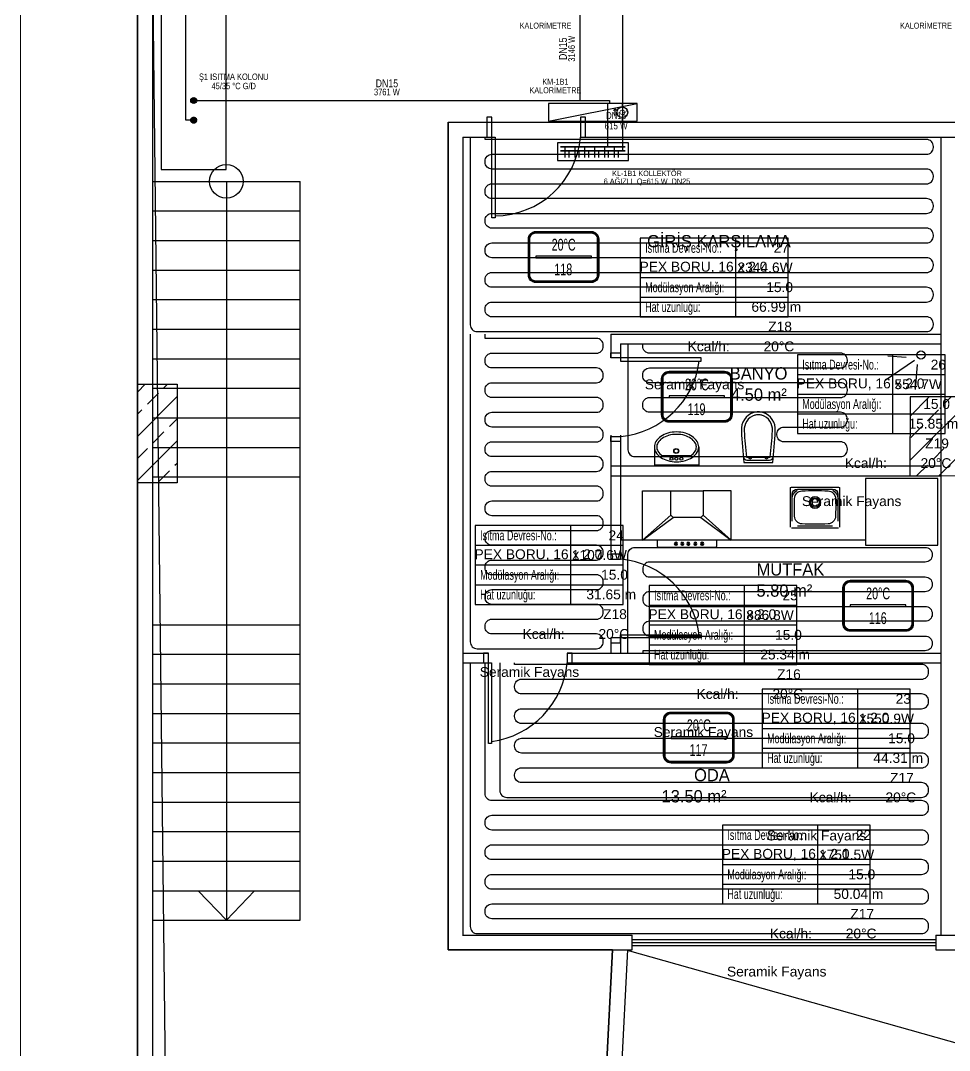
# Model space of a CAD drawing. Header units: centimetres. Extents: x 247996 to 315152, y -468471 to -440326.
# Drawn here: x 284877 to 285820, y -442834 to -441789 of the extents above; entities that cross this region are included whole.
import ezdxf
from ezdxf.enums import TextEntityAlignment as Align

# ---------------------------------------------------------------- set-up
doc = ezdxf.new("R2010")
doc.units = ezdxf.units.CM
doc.linetypes.add('ISITMA DONUS HATTI', pattern=[1.66, 1.57, -0.02, -0.07])
for name, color, linetype, lineweight in [('SCOTT-ANTED', 144, 'CONTINUOUS', 0), ('SCOTT-MTY-ISITMA-CAP', 41, 'CONTINUOUS', 30), ('SCOTT-MTY-ISITMA-DONUS-BORU', 30, 'ISITMA DONUS HATTI', 30), ('SCOTT-MTY-ISITMA-GIDIS-BORU', 10, 'CONTINUOUS', 30)]:
    doc.layers.add(name, color=color, linetype=linetype, lineweight=lineweight)
for name, color, linetype in [('SCOTT-MKDU0', 50, 'CONTINUOUS'), ('SCOTT-MTY-ISIKAYBIMAHAL', 2, 'CONTINUOUS'), ('SCOTT-MTY-KALORIMETRE', 6, 'Continuous'), ('SCOTT-MTY-KOLLETÖR', 7, 'CONTINUOUS'), ('SCOTT-MTY-PEX-BORU', 1, 'CONTINUOUS'), ('SCOTT-MTY-RADYATÖR', 2, 'CONTINUOUS'), ('SCOTT-MTY-SAYAC', 3, 'Continuous'), ('SCOTT-MTY-TES-SAFT', 8, 'Continuous'), ('SCOTT-MTY-VANA', 1, 'Continuous')]:
    doc.layers.add(name, color=color, linetype=linetype)
doc.styles.add('MtXpl_Comic_Sans_MS', font='comic.ttf')
doc.styles.add('MTYCAPLT', font='arial.ttf')
doc.styles.add('ROTAS', font='arial.ttf')

# ---------------------------------------------------------------- blocks, each defined once
blk = doc.blocks.new('T-KOLON-T')
blk.add_hatch(color=7).paths.add_polyline_path([(3, 0), (2.8, 1.1), (2.1, 2.1), (1.1, 2.8), (0, 3), (-1.1, 2.8), (-2.1, 2.1), (-2.8, 1.1), (-3, 0), (-2.8, -1.1), (-2.1, -2.1), (-1.1, -2.8), (0, -3), (1.1, -2.8), (2.1, -2.1), (2.8, -1.1)])
blk.add_circle((0, 0), 3)
blk = doc.blocks.new('T-DOLAP')
blk.add_line((-45, -9), (45, 9))
blk.add_lwpolyline([(-45, -9), (45, -9), (45, 9), (-45, 9)], close=True)
blk = doc.blocks.new('T-KALORIMETRE')
for p, q in [((-10, 0), (-6, 0)), ((6, 0), (10, 0))]:
    blk.add_line(p, q)
blk.add_lwpolyline([(-4, 8), (4, 8), (2, 10), (4, 8), (2, 6)])
blk.add_circle((0, 0), 6)
at = {"style": 'ROTAS'}
blk.add_text('Q', height=6, dxfattribs=at).set_placement((0, 0), align=Align.MIDDLE_CENTER)
blk = doc.blocks.new('MTY-RADYATOR MAHAL0')
at = {"layer": 'SCOTT-MTY-ISIKAYBIMAHAL', "color": 2}
for points in [[(-35.7, 18.4), (-35.7, -18.4, 0.414214), (-28.2, -25.9), (28.2, -25.9, 0.414214), (35.7, -18.4), (35.7, 18.4, 0.414214), (28.2, 25.9), (-28.2, 25.9, 0.414214)], [(-34.2, 18.4), (-34.2, -18.4, 0.414214), (-28.2, -24.4), (28.2, -24.4, 0.414214), (34.2, -18.4), (34.2, 18.4, 0.414214), (28.2, 24.4), (-28.2, 24.4, 0.414214)]]:
    blk.add_lwpolyline(points, format="xyb", close=True, dxfattribs=at)
at = {"layer": 'SCOTT-MTY-ISIKAYBIMAHAL', "color": 4}
for points in [[(-35.2, 18.4), (-35.2, -18.4, 0.414214), (-28.2, -25.4), (28.2, -25.4, 0.414214), (35.2, -18.4), (35.2, 18.4, 0.414214), (28.2, 25.4), (-28.2, 25.4, 0.414214)], [(-34.7, 18.4), (-34.7, -18.4, 0.414214), (-28.2, -24.9), (28.2, -24.9, 0.414214), (34.7, -18.4), (34.7, 18.4, 0.414214), (28.2, 24.9), (-28.2, 24.9, 0.414214)]]:
    blk.add_lwpolyline(points, format="xyb", close=True, dxfattribs=at)
at = {"layer": 'SCOTT-MTY-ISIKAYBIMAHAL', "color": 2}
blk.add_lwpolyline([(-28.2, 0.8), (28.2, 0.8), (28.2, -0.8), (-28.2, -0.8)], close=True, dxfattribs=at)
at = {"layer": 'SCOTT-MTY-ISIKAYBIMAHAL', "color": 1, "style": 'MTYCAPLT', "width": 0.65}
for tag, p in [('MAHAL_001', (-14.9, 29.8)), ('NO_001', (-8.3, 6.7))]:
    blk.add_attdef(tag, p, '', height=12, rotation=360, dxfattribs=at)
at = {"layer": 'SCOTT-MTY-ISIKAYBIMAHAL', "color": 4, "style": 'MTYCAPLT', "width": 0.65}
for tag, p in [('DERECE_001', (-22.8, -18.5)), ('ISIKAYBI_001', (-22.7, -41.1))]:
    blk.add_attdef(tag, p, '', height=12, rotation=360, dxfattribs=at)
blk.add_attdef('ALAN', text='', height=12, rotation=360, dxfattribs=at).set_placement((0, -50), align=Align.MIDDLE_CENTER)
blk = doc.blocks.new('MTY-ETIKET')
at = {"layer": 'SCOTT-MTY-RADYATÖR'}
for p, q in [((2.69, 0), (2.69, 8)), ((-7, 6), (8, 6)), ((-7, 4), (8, 4)), ((-7, 2), (8, 2))]:
    blk.add_line(p, q, dxfattribs=at)
blk.add_lwpolyline([(8, 0), (8, 8), (-7, 8), (-7, 0)], close=True, dxfattribs=at)
at = {"layer": 'SCOTT-MTY-RADYATÖR', "style": 'MTYCAPLT', "width": 0.65}
for s, p in [('Isıtma Devresi-No.:', (-6.5, 7)), ('Modülasyon Aralığı:', (-6.5, 3)), ('Hat uzunluğu:', (-6.5, 1))]:
    blk.add_text(s, height=1, rotation=360, dxfattribs=at).set_placement(p, align=Align.MIDDLE_LEFT)
for tag, p in [('NO1_001', (5.8, 6.5)), ('AR_001', (6.25, 2.5)), ('UZ_001', (6.31, 0.51))]:
    blk.add_attdef(tag, p, '', height=1, rotation=360, dxfattribs=at)
at = {"layer": 'SCOTT-MTY-RADYATÖR', "color": 2, "style": 'MTYCAPLT', "width": 0.65}
for tag, p in [('BORU_001', (-7.07, 4.59)), ('YER_001', (2.9, 4.5))]:
    blk.add_attdef(tag, p, '', height=1, dxfattribs=at)

msp = doc.modelspace()

# ---------------------------------------------------------------- linework, layer by layer
at = {"layer": 'SCOTT-ANTED'}
msp.add_line((284877.3, -440326.5), (284877.3, -447826.5), dxfattribs=at)
at = {"layer": 'SCOTT-MKDU0', "color": 8, "ltscale": 0.03}
for p, q in [((284996.1, -440508.2), (284996.1, -443082.1)), ((284996.1, -443082.1), (284996.1, -440508.2)), ((285011.1, -440523.2), (285011.1, -443082.1)), ((285011.3, -441742.1), (285026.2, -443053.2)), ((285311.1, -441892.1), (285311.1, -442732.1)), ((285311.1, -441892.1), (285355.5, -441892.1)), ((285311.1, -442732.1), (285311.1, -441892.1)), ((285311.1, -441892.1), (286565.7, -441892.1)), ((285450.5, -441892.1), (286191.7, -441892.1)), ((285326.1, -441907.1), (285326.1, -442717.1)), ((285326.1, -441907.1), (285358.8, -441907.1)), ((285450.5, -441907.1), (286191.7, -441907.1)), ((285811.1, -441907.1), (285811.1, -442717.1)), ((285811.1, -441907.1), (285811.1, -442687.1)), ((285011.1, -441952.1), (285161.1, -441952.1)), ((285086.1, -441952.1), (285086.1, -442702.1)), ((285161.1, -442702.1), (285161.1, -441952.1)), ((285011.1, -441982.1), (285161.1, -441982.1)), ((285011.1, -442012.1), (285161.1, -442012.1)), ((285011.1, -442042.1), (285161.1, -442042.1)), ((285011.1, -442072.1), (285161.1, -442072.1)), ((285011.1, -442102.1), (285161.1, -442102.1)), ((285011.1, -442102.1), (285161.1, -442102.1)), ((285476.1, -442107.1), (285811.1, -442107.1)), ((285476.1, -442107.1), (285476.1, -442131.2)), ((285486.1, -442117.1), (285811.1, -442117.1)), ((285486.1, -442117.1), (285486.1, -442134.5)), ((285011.1, -442132.1), (285161.1, -442132.1)), ((285784.2, -442134.1), (285754.6, -442154.3)), ((285775.8, -442130.8), (285757.4, -442129.4)), ((285787, -442138), (285785, -442163.3)), ((284996.2, -442165.7), (285003.9, -442158.1)), ((284996.2, -442158.1), (285036.2, -442158.1)), ((284996.2, -442258.1), (284996.2, -442158.1)), ((285022.8, -442161.6), (285026.3, -442158.1)), ((285036.2, -442158.1), (285036.2, -442258.1)), ((285006, -442178.4), (285017.2, -442167.2)), ((285011.1, -442162.1), (285161.1, -442162.1)), ((284996.2, -442210.6), (285036.2, -442170.6)), ((285780, -442170.8), (285779.7, -442250.8)), ((285779.7, -442235.4), (285844.1, -442171)), ((285779.9, -442190.3), (285799.4, -442170.8)), ((285860, -442171), (285780, -442170.8)), ((285814.2, -442178.4), (285821.7, -442170.9)), ((284996.2, -442188.2), (285000.4, -442184.1)), ((285797.4, -442195.3), (285808.6, -442184.1)), ((285011.1, -442192.1), (285161.1, -442192.1)), ((285028.4, -442200.9), (285036.2, -442193.1)), ((285809.1, -442250.9), (285859.9, -442200.2)), ((285011.6, -442217.7), (285022.8, -442206.5)), ((285476.1, -442209.7), (285476.1, -442335.6)), ((285486.1, -442209.8), (285486.1, -442335.6)), ((285780.5, -442212.1), (285791.8, -442200.9)), ((284996.2, -442255.5), (285036.2, -442215.5)), ((284996.2, -442233.1), (285006, -442223.4)), ((285011.1, -442222.1), (285161.1, -442222.1)), ((285520.4, -442221.7), (285520.4, -442240.3)), ((285556.9, -442230.7), (285528.8, -442230.7)), ((285565.4, -442221.7), (285565.4, -442240.3)), ((285803, -442234.6), (285814.2, -442223.4)), ((285034, -442240.2), (285036.2, -442238)), ((285476.1, -442240.9), (285811.1, -442240.9)), ((285565.4, -442240.3), (285520.4, -442240.3)), ((285786.8, -442250.8), (285797.4, -442240.2)), ((285011.1, -442252.1), (285161.1, -442252.1)), ((285017.2, -442257), (285028.4, -442245.8)), ((285476.1, -442250.9), (285811.1, -442250.9)), ((285779.7, -442250.8), (285859.7, -442251)), ((285036.2, -442258.1), (284996.2, -442258.1)), ((285659.4, -442262.6), (285707.4, -442262.6)), ((285808.2, -442253.6), (285734.6, -442253.6)), ((285734.6, -442253.6), (285734.6, -442321.3)), ((285808.2, -442321.3), (285808.2, -442253.6)), ((285508.5, -442266.3), (285537, -442266.3)), ((285508.5, -442316.3), (285508.5, -442266.3)), ((285598.5, -442266.3), (285570, -442266.3)), ((285598.5, -442316.3), (285598.5, -442266.3)), ((285658.4, -442303.1), (285658.4, -442263.6)), ((285660.3, -442296.9), (285660.3, -442269.8)), ((285665.6, -442264.5), (285701.3, -442264.5)), ((285706.6, -442269.8), (285706.6, -442296.9)), ((285708.4, -442263.6), (285708.4, -442303.1)), ((285537, -442290.8), (285508.5, -442316.3)), ((285508.5, -442316.3), (285539.5, -442293.3)), ((285567.5, -442293.3), (285598.5, -442316.3)), ((285598.5, -442316.3), (285570, -442290.8)), ((285707.4, -442304.1), (285659.4, -442304.1)), ((285701.3, -442302.2), (285665.6, -442302.2)), ((285734.6, -442316.3), (285486.1, -442316.3)), ((285734.6, -442316.3), (285486.1, -442316.3)), ((285598.5, -442316.3), (285508.5, -442316.3)), ((285523.5, -442322.6), (285523.5, -442316.3)), ((285582.5, -442323.6), (285524.5, -442323.6)), ((285541.9, -442318.4), (285541.9, -442321)), ((285541.9, -442318.4), (285542.5, -442318.4)), ((285541.9, -442321), (285541.9, -442321.5)), ((285542.5, -442321.5), (285541.9, -442321.5)), ((285542.5, -442318.4), (285542.5, -442321)), ((285542.5, -442321), (285542.5, -442321.5)), ((285548.5, -442318.4), (285548.5, -442321)), ((285548.5, -442318.4), (285549.1, -442318.4)), ((285548.5, -442321), (285548.5, -442321.5)), ((285549.1, -442321.5), (285548.5, -442321.5)), ((285549.1, -442318.4), (285549.1, -442321)), ((285549.1, -442321), (285549.1, -442321.5)), ((285554.7, -442318.4), (285554.7, -442321)), ((285554.7, -442318.4), (285555.3, -442318.4)), ((285554.7, -442321), (285554.7, -442321.5)), ((285554.7, -442321.5), (285555.3, -442321.5)), ((285555.3, -442318.4), (285555.3, -442321)), ((285555.3, -442321), (285555.3, -442321.5)), ((285561.6, -442318.4), (285561.6, -442321)), ((285561.6, -442318.4), (285562.3, -442318.4)), ((285561.6, -442321), (285561.6, -442321.5)), ((285561.6, -442321.5), (285562.3, -442321.5)), ((285562.3, -442318.4), (285562.3, -442321)), ((285562.3, -442321), (285562.3, -442321.5)), ((285568.6, -442318.4), (285568.6, -442321)), ((285568.6, -442318.4), (285569.3, -442318.4)), ((285568.6, -442321), (285568.6, -442321.5)), ((285568.6, -442321.5), (285569.3, -442321.5)), ((285569.3, -442318.4), (285569.3, -442321)), ((285569.3, -442321), (285569.3, -442321.5)), ((285583.5, -442316.3), (285583.5, -442322.6)), ((285734.6, -442321.3), (285808.2, -442321.3)), ((285011.1, -442402.1), (285161.1, -442402.1)), ((285476.1, -442415.6), (285476.1, -442430.9)), ((285486.1, -442412.3), (285486.1, -442430.9)), ((285011.1, -442432.1), (285161.1, -442432.1)), ((285326.1, -442430.9), (285352, -442430.9)), ((285326.1, -442440.9), (285355.3, -442440.9)), ((285432, -442430.9), (285811.1, -442430.9)), ((285432, -442440.9), (285811.1, -442440.9)), ((285011.1, -442462.1), (285161.1, -442462.1)), ((285011.1, -442492.1), (285161.1, -442492.1)), ((285011.1, -442522.1), (285161.1, -442522.1)), ((285011.1, -442552.1), (285161.1, -442552.1)), ((285011.1, -442552.1), (285161.1, -442552.1)), ((285011.1, -442582.1), (285161.1, -442582.1)), ((285011.1, -442612.1), (285161.1, -442612.1)), ((285011.1, -442642.1), (285161.1, -442642.1)), ((285011.1, -442672.1), (285161.1, -442672.1)), ((285086.1, -442702.1), (285057.6, -442672.1)), ((285086.1, -442702.1), (285114.6, -442672.1)), ((285011.1, -442702.1), (285161.1, -442702.1)), ((285325.7, -442717.1), (285498, -442717.1)), ((285498, -442732.1), (285498, -442717.1)), ((285498, -442721.6), (285806.1, -442721.6)), ((285806.1, -442717.1), (285832, -442717.1)), ((285806.1, -442717.1), (285806.1, -442732.1)), ((285311.1, -442732.1), (285498, -442732.1)), ((285478, -442732.1), (285311.1, -442732.1)), ((285478, -442732.1), (285409.6, -444081)), ((285409.6, -444081), (285478, -442732.1)), ((285493, -442732.1), (285425.4, -444066)), ((286802.7, -443102.1), (285493, -442732.9)), ((285498, -442724.6), (285806.1, -442724.6)), ((285498, -442727.6), (285806.1, -442727.6)), ((285806.1, -442732.1), (285832.3, -442732.1))]:
    msp.add_line(p, q, dxfattribs=at)
for points in [[(285355.5, -441887.1), (285350.5, -441887.1), (285350.5, -441907.1), (285355.5, -441907.1), (285355.5, -441887.1)], [(285355.5, -441887.1), (285350.5, -441887.1), (285350.5, -441907.1), (285355.5, -441907.1), (285355.5, -441887.1)], [(285355.5, -441887.1), (285350.5, -441887.1), (285350.5, -441907.1), (285355.5, -441907.1), (285355.5, -441887.1)], [(285450.5, -441887.1), (285445.5, -441887.1), (285445.5, -441907.1), (285450.5, -441907.1), (285450.5, -441887.1)], [(285450.5, -441887.1), (285445.5, -441887.1), (285445.5, -441907.1), (285450.5, -441907.1), (285450.5, -441887.1)], [(285450.5, -441887.1), (285445.5, -441887.1), (285445.5, -441907.1), (285450.5, -441907.1), (285450.5, -441887.1)], [(285476.1, -442131.2), (285476.1, -442126.2), (285486.1, -442126.2), (285486.1, -442131.2), (285476.1, -442131.2)], [(285476.1, -442216.2), (285476.1, -442211.2), (285486.1, -442211.2), (285486.1, -442216.2), (285476.1, -442216.2)], [(285476.1, -442330.6), (285476.1, -442335.6), (285486.1, -442335.6), (285486.1, -442330.6), (285476.1, -442330.6)], [(285476.1, -442415.6), (285476.1, -442420.6), (285486.1, -442420.6), (285486.1, -442415.6), (285476.1, -442415.6)], [(285352, -442430.9), (285347, -442430.9), (285347, -442440.9), (285352, -442440.9), (285352, -442430.9)], [(285437, -442430.9), (285432, -442430.9), (285432, -442440.9), (285437, -442440.9), (285437, -442430.9)]]:
    msp.add_lwpolyline(points, dxfattribs=at)
for points in [[(285355.5, -441907.1), (285358.8, -441907.1), (285358.8, -441989), (285355.5, -441989)], [(285355.5, -441907.1), (285358.8, -441907.1), (285358.8, -441989), (285355.5, -441989)], [(285355.5, -441907.1), (285358.8, -441907.1), (285358.8, -441989), (285355.5, -441989)], [(285486.1, -442131.2), (285486.1, -442134.5), (285568, -442134.5), (285568, -442131.2)], [(285486.1, -442415.6), (285486.1, -442412.3), (285568, -442412.3), (285568, -442415.6)], [(285352, -442440.9), (285355.3, -442440.9), (285355.3, -442522.7), (285352, -442522.7)]]:
    msp.add_lwpolyline(points, close=True, dxfattribs=at)
for points in [[(285640.5, -442237.5, 0.01664), (285643.1, -442205.6, 0.351622), (285630.3, -442186.7, 0.068714), (285625.9, -442186.1, 0.068714), (285621.5, -442186.7, 0.351622), (285608.7, -442205.6, 0.01664), (285611.3, -442237.5)], [(285637.9, -442231.9, 0.016866), (285640.2, -442205.4, 0.351778), (285629.5, -442189.5, 0.068022), (285625.9, -442189, 0.068022), (285622.3, -442189.5, 0.351778), (285611.6, -442205.4, 0.016866), (285613.9, -442231.9)]]:
    msp.add_lwpolyline(points, format="xyb", close=True, dxfattribs=at)
msp.add_lwpolyline([(285611, -442232, 0.389191), (285614.4, -442235.1), (285625.9, -442235.1), (285637.4, -442235.1, 0.389191), (285640.8, -442232, 0.389191)], format="xyb", dxfattribs=at)
for centre, radius in [((285086.1, -441952.1), 17), ((285790.9, -442128.3, 51), 4.14), ((285542.6, -442225.8), 2.52), ((285542.6, -442225.8), 2.12), ((285537.8, -442233.7), 1.56), ((285542.7, -442233.7), 1.56), ((285547.7, -442233.7), 1.56)]:
    msp.add_circle(centre, radius, dxfattribs=at)
for centre, radius, start, end in [((285358.2, -441899.5), 87.6, 270.3687, 354.9809), ((285358.2, -441899.5), 87.6, 270.3687, 354.9809), ((285358.2, -441899.5), 87.6, 270.3687, 354.9809), ((285477.9, -442122.6), 88.9, 275.3081, 352.3253), ((285536.5, -442225.3), 17.2, 123.8347, 148.2866), ((285540.4, -442231), 24.1, 105.5176, 123.8347), ((285540.4, -442231), 21.7, 105.5176, 123.8347), ((285542.9, -442240), 33.5, 90, 105.5176), ((285542.9, -442240), 31.1, 90, 105.5176), ((285542.9, -442240), 33.5, 74.4824, 90), ((285542.9, -442240), 31.1, 74.4824, 90), ((285545.4, -442231), 21.7, 56.1653, 74.4824), ((285545.4, -442231), 24.1, 56.1653, 74.4824), ((285549.2, -442225.3), 17.2, 31.7134, 56.1653), ((285530.7, -442221.7), 10.3, 148.2866, 180), ((285530.7, -442221.7), 7.93, 148.2866, 180), ((285536.5, -442225.3), 14.8, 123.8347, 148.2866), ((285549.2, -442225.3), 14.8, 31.7134, 56.1653), ((285555.1, -442221.7), 7.93, 0, 31.7134), ((285555.1, -442221.7), 10.3, 0, 31.7134), ((285530.7, -442221.7), 10.3, 180, 211.7134), ((285536.5, -442218.1), 17.2, 211.7134, 236.1653), ((285530.7, -442221.7), 7.93, 180, 211.7134), ((285536.5, -442218.1), 14.8, 211.7134, 238.6233), ((285549.2, -442218.1), 14.8, 301.3767, 328.2866), ((285549.2, -442218.1), 17.2, 303.8347, 328.2866), ((285555.1, -442221.7), 7.93, 328.2866, 0), ((285555.1, -442221.7), 10.3, 328.2866, 0), ((285617.6, -442231.9), 1.78, 180, 0), ((285634.2, -442231.9), 1.78, 180, 0), ((285540.4, -442212.3), 24.1, 236.1653, 254.4824), ((285542.9, -442203.3), 33.5, 254.4824, 270), ((285542.9, -442203.3), 33.5, 270, 285.5176), ((285545.4, -442212.3), 24.1, 285.5176, 303.8347), ((285524.5, -442322.6), 1, 180, 270), ((285542.2, -442320), 1.54, 100.5754, 259.4621), ((285542.2, -442320), 1.54, 282.6235, 77.3767), ((285548.8, -442320), 1.54, 100.5754, 259.4621), ((285548.8, -442320), 1.54, 282.6235, 77.3767), ((285554.9, -442320), 1.54, 100.5754, 259.4621), ((285554.9, -442320), 1.54, 282.6235, 77.3767), ((285561.9, -442320), 1.54, 100.5754, 259.4621), ((285561.9, -442320), 1.54, 282.6235, 77.3767), ((285568.9, -442320), 1.54, 100.5754, 259.4621), ((285568.9, -442320), 1.54, 282.6235, 77.3767), ((285582.5, -442322.6), 1, 270, 0), ((285477.9, -442424.2), 88.9, 7.6747, 84.6919), ((285343.4, -442432.6), 88.9, 277.6747, 354.6919)]:
    msp.add_arc(centre, radius, start, end, dxfattribs=at)
at = {"layer": 'SCOTT-MKDU0', "color": 8, "ltscale": 0.03, "extrusion": (0, 0, -1)}
for centre, major_axis, start_param, end_param in [((285659.4, -442263.6), (0.707, 0.707), 3.926991, 5.497787), ((285707.4, -442263.6), (0.707, 0.707), -0.785398, 0.785398), ((285665.6, -442269.8), (-3.75, 3.75), 5.497787, 7.068583), ((285670.4, -442274.3), (-7.14, 7.14), 5.524757, 6.541187), ((285670.6, -442274.3), (-5.66, 5.66), 5.524757, 7.028844), ((285683.4, -442598.3), (332.3, 0), 4.67265, 4.752129), ((285683.4, -442278.1), (-4.07, 4.07), 3.926991, 10.210176), ((285683.4, -442278.1), (-3.18, 3.18), 3.926991, 10.210176), ((285696.3, -442274.3), (-5.66, 5.66), 0.825137, 2.329224), ((285701.3, -442269.8), (3.75, 3.75), -0.785398, 0.785398), ((285696.4, -442274.3), (7.14, 7.14), -0.258001, 0.758428), ((285994.7, -442283.1), (-234.9, 234.9), 5.470817, 5.524757), ((285372.2, -442283.1), (234.9, 234.9), 0.758428, 0.812368), ((285670.6, -442291.8), (5.66, 5.66), 2.395934, 3.900021), ((285696.3, -442291.8), (5.66, 5.66), 0.812368, 2.316455), ((285683.4, -441967.8), (332.3, 0), 1.531058, 1.610536)]:
    msp.add_ellipse(centre, major_axis=major_axis, ratio=1, start_param=start_param, end_param=end_param, dxfattribs=at)
at = {"layer": 'SCOTT-MKDU0', "color": 8, "ltscale": 0.03, "invisible_edges": 1}
for points in [[(285570, -442290.8), (285537, -442290.8), (285537, -442266.3), (285570, -442266.3)], [(285537, -442290.8), (285570, -442290.8), (285567.5, -442293.3), (285539.5, -442293.3)]]:
    msp.add_3dface(points, dxfattribs=at)
at = {"layer": 'SCOTT-MTY-ISITMA-DONUS-BORU'}
for points in [[(285053, -441890), (285045, -441890), (285045, -441765), (285430, -441765)], [(285488, -441775), (285488, -441873)], [(285488, -441873), (285488, -441891)], [(285488, -441891), (285488, -441921)], [(285434, -441928), (285434, -441921)], [(285444, -441928), (285444, -441921)], [(285454, -441928), (285454, -441921)], [(285464, -441928), (285464, -441921)], [(285474, -441928), (285474, -441921)], [(285484, -441928), (285484, -441921)]]:
    msp.add_lwpolyline(points, dxfattribs=at)
at = {"layer": 'SCOTT-MTY-ISITMA-DONUS-BORU', "const_width": 1.6}
msp.add_lwpolyline([(285425, -441921), (285491, -441921)], dxfattribs=at)
at = {"layer": 'SCOTT-MTY-ISITMA-GIDIS-BORU'}
for points in [[(285445, -441870), (285445, -441765)], [(285053, -441870), (285445, -441870)], [(285445, -441870), (285475, -441870), (285475, -441873), (285473, -441873)], [(285473, -441873), (285473, -441891)], [(285473, -441891), (285473, -441917)], [(285430, -441928), (285430, -441917)], [(285440, -441928), (285440, -441917)], [(285450, -441928), (285450, -441917)], [(285460, -441928), (285460, -441917)], [(285470, -441928), (285470, -441917)], [(285480, -441928), (285480, -441917)]]:
    msp.add_lwpolyline(points, dxfattribs=at)
at = {"layer": 'SCOTT-MTY-ISITMA-GIDIS-BORU', "const_width": 1.6}
msp.add_lwpolyline([(285425, -441917), (285491, -441917)], dxfattribs=at)
at = {"layer": 'SCOTT-MTY-KOLLETÖR'}
msp.add_lwpolyline([(285422, -441931), (285494, -441931), (285494, -441913), (285422, -441913)], close=True, dxfattribs=at)
at = {"layer": 'SCOTT-MTY-PEX-BORU'}
for points in [[(285333.6, -441907.1), (285333.6, -442097.6, 0.414214), (285340.6, -442104.6), (285796.6, -442104.6, 0.414214), (285803.6, -442097.6), (285803.6, -442096.6, 0.414214), (285796.6, -442089.6), (285355.6, -442089.6, -0.414214), (285348.6, -442082.6), (285348.6, -442081.6, -0.414214), (285355.6, -442074.6), (285796.6, -442074.6, 0.414214), (285803.6, -442067.6), (285803.6, -442066.6, 0.414214), (285796.6, -442059.6), (285355.6, -442059.6, -0.414214), (285348.6, -442052.6), (285348.6, -442051.6, -0.414214), (285355.6, -442044.6), (285796.6, -442044.6, 0.414214), (285803.6, -442037.6), (285803.6, -442036.6, 0.414214), (285796.6, -442029.6), (285355.6, -442029.6, -0.414214), (285348.6, -442022.6), (285348.6, -442021.6, -0.414214), (285355.6, -442014.6), (285796.6, -442014.6, 0.414214), (285803.6, -442007.6), (285803.6, -442006.6, 0.414214), (285796.6, -441999.6), (285355.6, -441999.6, -0.414214), (285348.6, -441992.6), (285348.6, -441991.6, -0.414214), (285355.6, -441984.6), (285796.6, -441984.6, 0.414214), (285803.6, -441977.6), (285803.6, -441976.6, 0.414214), (285796.6, -441969.6), (285355.6, -441969.6, -0.414214), (285348.6, -441962.6), (285348.6, -441961.6, -0.414214), (285355.6, -441954.6), (285796.6, -441954.6, 0.414214), (285803.6, -441947.6), (285803.6, -441946.6, 0.414214), (285796.6, -441939.6), (285355.6, -441939.6, -0.414214), (285348.6, -441932.6), (285348.6, -441931.6, -0.414214), (285355.6, -441924.6), (285796.6, -441924.6, 0.414214), (285803.6, -441917.6), (285803.6, -441916.6, 0.414214), (285796.6, -441909.6), (285348.6, -441909.6), (285348.6, -441907.1)], [(285333.6, -442107.1), (285333.6, -442419.5, 0.414214), (285340.6, -442426.5), (285461.6, -442426.5, 0.414214), (285468.6, -442419.5), (285468.6, -442418.5, 0.414214), (285461.6, -442411.5), (285355.6, -442411.5, -0.414214), (285348.6, -442404.5), (285348.6, -442403.5, -0.414214), (285355.6, -442396.5), (285461.6, -442396.5, 0.414214), (285468.6, -442389.5), (285468.6, -442388.5, 0.414214), (285461.6, -442381.5), (285355.6, -442381.5, -0.414214), (285348.6, -442374.5), (285348.6, -442373.5, -0.414214), (285355.6, -442366.5), (285461.6, -442366.5, 0.414214), (285468.6, -442359.5), (285468.6, -442358.5, 0.414214), (285461.6, -442351.5), (285355.6, -442351.5, -0.414214), (285348.6, -442344.5), (285348.6, -442343.5, -0.414214), (285355.6, -442336.5), (285461.6, -442336.5, 0.414214), (285468.6, -442329.5), (285468.6, -442328.5, 0.414214), (285461.6, -442321.5), (285355.6, -442321.5, -0.414214), (285348.6, -442314.5), (285348.6, -442313.5, -0.414214), (285355.6, -442306.5), (285461.6, -442306.5, 0.414214), (285468.6, -442299.5), (285468.6, -442298.5, 0.414214), (285461.6, -442291.5), (285355.6, -442291.5, -0.414214), (285348.6, -442284.5), (285348.6, -442283.5, -0.414214), (285355.6, -442276.5), (285461.6, -442276.5, 0.414214), (285468.6, -442269.5), (285468.6, -442268.5, 0.414214), (285461.6, -442261.5), (285355.6, -442261.5, -0.414214), (285348.6, -442254.5), (285348.6, -442253.5, -0.414214), (285355.6, -442246.5), (285461.6, -442246.5, 0.414214), (285468.6, -442239.5), (285468.6, -442238.5, 0.414214), (285461.6, -442231.5), (285355.6, -442231.5, -0.414214), (285348.6, -442224.5), (285348.6, -442223.5, -0.414214), (285355.6, -442216.5), (285461.6, -442216.5, 0.414214), (285468.6, -442209.5), (285468.6, -442208.5, 0.414214), (285461.6, -442201.5), (285355.6, -442201.5, -0.414214), (285348.6, -442194.5), (285348.6, -442193.5, -0.414214), (285355.6, -442186.5), (285461.6, -442186.5, 0.414214), (285468.6, -442179.5), (285468.6, -442178.5, 0.414214), (285461.6, -442171.5), (285355.6, -442171.5, -0.414214), (285348.6, -442164.5), (285348.6, -442163.5, -0.414214), (285355.6, -442156.5), (285461.6, -442156.5, 0.414214), (285468.6, -442149.5), (285468.6, -442148.5, 0.414214), (285461.6, -442141.5), (285355.6, -442141.5, -0.414214), (285348.6, -442134.5), (285348.6, -442133.5, -0.414214), (285355.6, -442126.5), (285461.6, -442126.5, 0.414214), (285468.6, -442119.5), (285468.6, -442118.5, 0.414214), (285461.6, -442111.5), (285348.6, -442111.5), (285348.6, -442107.1)], [(285493.6, -442117.1), (285493.6, -442224.5, 0.414214), (285500.6, -442231.5), (285709.3, -442231.5, 0.414214), (285716.3, -442224.5), (285716.3, -442223.5, 0.414214), (285709.3, -442216.5), (285651.8, -442216.5, -0.414214), (285644.8, -442209.5), (285644.8, -442208.5, -0.414214), (285651.8, -442201.5), (285709.3, -442201.5, 0.414214), (285716.3, -442194.5), (285716.3, -442193.5, 0.414214), (285709.3, -442186.5), (285515.6, -442186.5, -0.414214), (285508.6, -442179.5), (285508.6, -442178.5, -0.414214), (285515.6, -442171.5), (285709.3, -442171.5, 0.414214), (285716.3, -442164.5), (285716.3, -442163.5, 0.414214), (285709.3, -442156.5), (285515.6, -442156.5, -0.414214), (285508.6, -442149.5), (285508.6, -442148.5, -0.414214), (285515.6, -442141.5), (285709.3, -442141.5, 0.414214), (285716.3, -442134.5), (285716.3, -442133.5, 0.414214), (285709.3, -442126.5), (285515.6, -442126.5, -0.414214), (285508.6, -442119.5), (285508.6, -442117.1)], [(285493.6, -442430.9), (285493.6, -442330.6, -0.414214), (285500.6, -442323.6), (285795.3, -442323.6, -0.414214), (285802.3, -442330.6), (285802.3, -442331.6, -0.414214), (285795.3, -442338.6), (285515.6, -442338.6, 0.414214), (285508.6, -442345.6), (285508.6, -442346.6, 0.414214), (285515.6, -442353.6), (285795.3, -442353.6, -0.414214), (285802.3, -442360.6), (285802.3, -442361.6, -0.414214), (285795.3, -442368.6), (285515.6, -442368.6, 0.414214), (285508.6, -442375.6), (285508.6, -442376.6, 0.414214), (285515.6, -442383.6), (285795.3, -442383.6, -0.414214), (285802.3, -442390.6), (285802.3, -442391.6, -0.414214), (285795.3, -442398.6), (285515.6, -442398.6, 0.414214), (285508.6, -442405.6), (285508.6, -442406.6, 0.414214), (285515.6, -442413.6), (285795.3, -442413.6, -0.414214), (285802.3, -442420.6), (285802.3, -442421.6, -0.414214), (285795.3, -442428.6), (285508.6, -442428.6), (285508.6, -442430.9)], [(285333.6, -442440.9), (285333.6, -442708.6, 0.414214), (285340.6, -442715.6), (285791.6, -442715.6, 0.414214), (285798.6, -442708.6), (285798.6, -442707.6, 0.414214), (285791.6, -442700.6), (285355.6, -442700.6, -0.414214), (285348.6, -442693.6), (285348.6, -442692.6, -0.414214), (285355.6, -442685.6), (285791.6, -442685.6, 0.414214), (285798.6, -442678.6), (285798.6, -442677.6, 0.414214), (285791.6, -442670.6), (285355.6, -442670.6, -0.414214), (285348.6, -442663.6), (285348.6, -442662.6, -0.414214), (285355.6, -442655.6), (285791.6, -442655.6, 0.414214), (285798.6, -442648.6), (285798.6, -442647.6, 0.414214), (285791.6, -442640.6), (285355.6, -442640.6, -0.414214), (285348.6, -442633.6), (285348.6, -442632.6, -0.414214), (285355.6, -442625.6), (285791.6, -442625.6, 0.414214), (285798.6, -442618.6), (285798.6, -442617.6, 0.414214), (285791.6, -442610.6), (285355.6, -442610.6, -0.414214), (285348.6, -442603.6), (285348.6, -442602.6, -0.414214), (285355.6, -442595.6), (285791.6, -442595.6, 0.414214), (285798.6, -442588.6), (285798.6, -442587.6, 0.414214), (285791.6, -442580.6), (285355.6, -442580.6, -0.414214), (285348.6, -442573.6), (285348.6, -442440.9)], [(285363.6, -442440.9), (285363.6, -442570.4, 0.414214), (285370.6, -442577.4), (285791.6, -442577.4, 0.414214), (285798.6, -442570.4), (285798.6, -442569.4, 0.414214), (285791.6, -442562.4), (285385.6, -442562.4, -0.414214), (285378.6, -442555.4), (285378.6, -442554.4, -0.414214), (285385.6, -442547.4), (285791.6, -442547.4, 0.414214), (285798.6, -442540.4), (285798.6, -442539.4, 0.414214), (285791.6, -442532.4), (285385.6, -442532.4, -0.414214), (285378.6, -442525.4), (285378.6, -442524.4, -0.414214), (285385.6, -442517.4), (285791.6, -442517.4, 0.414214), (285798.6, -442510.4), (285798.6, -442509.4, 0.414214), (285791.6, -442502.4), (285385.6, -442502.4, -0.414214), (285378.6, -442495.4), (285378.6, -442494.4, -0.414214), (285385.6, -442487.4), (285791.6, -442487.4, 0.414214), (285798.6, -442480.4), (285798.6, -442479.4, 0.414214), (285791.6, -442472.4), (285385.6, -442472.4, -0.414214), (285378.6, -442465.4), (285378.6, -442464.4, -0.414214), (285385.6, -442457.4), (285791.6, -442457.4, 0.414214), (285798.6, -442450.4), (285798.6, -442449.4, 0.414214), (285791.6, -442442.4), (285378.6, -442442.4), (285378.6, -442440.9)]]:
    msp.add_lwpolyline(points, format="xyb", dxfattribs=at)
at = {"layer": 'SCOTT-MTY-TES-SAFT'}
msp.add_lwpolyline([(285020, -441940), (285086, -441940), (285086, -441746), (285020, -441746)], close=True, dxfattribs=at)

# ---------------------------------------------------------------- block references
at = {"layer": 'SCOTT-MTY-ISITMA-DONUS-BORU'}
msp.add_blockref('T-KOLON-T', (285053, -441890), dxfattribs=at)
at = {"layer": 'SCOTT-MTY-ISITMA-GIDIS-BORU'}
msp.add_blockref('T-KOLON-T', (285053, -441870), dxfattribs=at)
at = {"layer": 'SCOTT-MTY-KALORIMETRE', "xscale": 0.9, "yscale": 0.9, "rotation": 90}
msp.add_blockref('T-KALORIMETRE', (285488, -441882), dxfattribs=at)
at = {"layer": 'SCOTT-MTY-SAYAC'}
msp.add_blockref('T-DOLAP', (285458, -441882), dxfattribs=at)
at = {"layer": 'SCOTT-MTY-VANA'}
ref = msp.add_blockref('MTY-RADYATOR MAHAL0', (285428.3, -442028.9), dxfattribs=dict(at, xscale=-1, rotation=180))
ref.add_attrib('DERECE_001', '20%%DC', (285416.2, -442022.4), dxfattribs={"layer": 'SCOTT-MTY-ISIKAYBIMAHAL', "color": 4, "height": 12, "rotation": 0, "style": 'MTYCAPLT', "width": 0.65})
ref.add_attrib('NO_001', '118', (285418.9, -442047.5), dxfattribs={"layer": 'SCOTT-MTY-ISIKAYBIMAHAL', "color": 1, "height": 12, "rotation": 0, "style": 'MTYCAPLT', "width": 0.65})
ref = msp.add_blockref('MTY-ETIKET', (285576.1, -442089.6), dxfattribs=dict(at, xscale=10, yscale=10))
ref.add_attrib('UZ_001', '66.99 m', (285618.9, -442084.5), dxfattribs={"layer": 'SCOTT-MTY-RADYATÖR', "height": 10, "rotation": 360, "style": 'MTYCAPLT'})
ref.add_attrib('AR_001', '15.0', (285633.9, -442064.5), dxfattribs={"layer": 'SCOTT-MTY-RADYATÖR', "height": 10, "rotation": 360, "style": 'MTYCAPLT'})
ref.add_attrib('NO1_001', '27', (285641.4, -442024.6), dxfattribs={"layer": 'SCOTT-MTY-RADYATÖR', "height": 10, "rotation": 360, "style": 'MTYCAPLT'})
ref.add_attrib('BORU_001', 'PEX BORU, 16 x 2.0', (285505.4, -442043.7), dxfattribs={"layer": 'SCOTT-MTY-RADYATÖR', "height": 10, "style": 'MTYCAPLT'})
ref.add_attrib('NO_001', 'Z18', (285635.9, -442104.5), dxfattribs={"layer": 'SCOTT-MTY-RADYATÖR', "height": 10, "style": 'MTYCAPLT'})
ref.add_attrib('DERECE_001', '20%%DC', (285631.2, -442124.6), dxfattribs={"layer": 'SCOTT-MTY-RADYATÖR', "height": 10, "style": 'MTYCAPLT'})
ref.add_attrib('KCAL/H:_001', 'Kcal/h:', (285554.2, -442124.6), dxfattribs={"layer": 'SCOTT-MTY-RADYATÖR', "height": 10, "style": 'MTYCAPLT'})
ref.add_attrib('MALZEMECINSI_001', 'Seramik Fayans', (285510.7, -442163.2), dxfattribs={"layer": 'SCOTT-MTY-RADYATÖR', "height": 10, "style": 'MTYCAPLT'})
ref.add_attrib('YER_001', '2344.6W', (285604.8, -442044.5), dxfattribs={"layer": 'SCOTT-MTY-RADYATÖR', "height": 10, "style": 'MTYCAPLT'})
ref = msp.add_blockref('MTY-ETIKET', (285735.5, -442208.1), dxfattribs=dict(at, xscale=10, yscale=10))
ref.add_attrib('UZ_001', '15.85 m', (285778.3, -442203.1), dxfattribs={"layer": 'SCOTT-MTY-RADYATÖR', "height": 10, "rotation": 360, "style": 'MTYCAPLT'})
ref.add_attrib('AR_001', '15.0', (285793.2, -442183.1), dxfattribs={"layer": 'SCOTT-MTY-RADYATÖR', "height": 10, "rotation": 360, "style": 'MTYCAPLT'})
ref.add_attrib('NO1_001', '26', (285800.8, -442143.1), dxfattribs={"layer": 'SCOTT-MTY-RADYATÖR', "height": 10, "rotation": 360, "style": 'MTYCAPLT'})
ref.add_attrib('BORU_001', 'PEX BORU, 16 x 2.0', (285664.8, -442162.2), dxfattribs={"layer": 'SCOTT-MTY-RADYATÖR', "height": 10, "style": 'MTYCAPLT'})
ref.add_attrib('NO_001', 'Z19', (285795.2, -442223.1), dxfattribs={"layer": 'SCOTT-MTY-RADYATÖR', "height": 10, "style": 'MTYCAPLT'})
ref.add_attrib('DERECE_001', '20%%DC', (285790.5, -442243.1), dxfattribs={"layer": 'SCOTT-MTY-RADYATÖR', "height": 10, "style": 'MTYCAPLT'})
ref.add_attrib('KCAL/H:_001', 'Kcal/h:', (285713.6, -442243.1), dxfattribs={"layer": 'SCOTT-MTY-RADYATÖR', "height": 10, "style": 'MTYCAPLT'})
ref.add_attrib('MALZEMECINSI_001', 'Seramik Fayans', (285670.1, -442281.7), dxfattribs={"layer": 'SCOTT-MTY-RADYATÖR', "height": 10, "style": 'MTYCAPLT'})
ref.add_attrib('YER_001', '554.7W', (285764.1, -442163), dxfattribs={"layer": 'SCOTT-MTY-RADYATÖR', "height": 10, "style": 'MTYCAPLT'})
ref = msp.add_blockref('MTY-RADYATOR MAHAL0', (285563.5, -442170.7), dxfattribs=dict(at, xscale=-1, rotation=180))
ref.add_attrib('DERECE_001', '20%%DC', (285551.4, -442164.3), dxfattribs={"layer": 'SCOTT-MTY-ISIKAYBIMAHAL', "color": 4, "height": 12, "rotation": 0, "style": 'MTYCAPLT', "width": 0.65})
ref.add_attrib('NO_001', '119', (285554.1, -442189.4), dxfattribs={"layer": 'SCOTT-MTY-ISIKAYBIMAHAL', "color": 1, "height": 12, "rotation": 0, "style": 'MTYCAPLT', "width": 0.65})
ref = msp.add_blockref('MTY-ETIKET', (285408.6, -442381.5), dxfattribs=dict(at, xscale=10, yscale=10))
ref.add_attrib('UZ_001', '31.65 m', (285451.4, -442376.4), dxfattribs={"layer": 'SCOTT-MTY-RADYATÖR', "height": 10, "rotation": 360, "style": 'MTYCAPLT'})
ref.add_attrib('AR_001', '15.0', (285466.4, -442356.4), dxfattribs={"layer": 'SCOTT-MTY-RADYATÖR', "height": 10, "rotation": 360, "style": 'MTYCAPLT'})
ref.add_attrib('NO1_001', '24', (285473.9, -442316.5), dxfattribs={"layer": 'SCOTT-MTY-RADYATÖR', "height": 10, "rotation": 360, "style": 'MTYCAPLT'})
ref.add_attrib('BORU_001', 'PEX BORU, 16 x 2.0', (285337.9, -442335.6), dxfattribs={"layer": 'SCOTT-MTY-RADYATÖR', "height": 10, "style": 'MTYCAPLT'})
ref.add_attrib('NO_001', 'Z18', (285468.4, -442396.4), dxfattribs={"layer": 'SCOTT-MTY-RADYATÖR', "height": 10, "style": 'MTYCAPLT'})
ref.add_attrib('DERECE_001', '20%%DC', (285463.7, -442416.5), dxfattribs={"layer": 'SCOTT-MTY-RADYATÖR', "height": 10, "style": 'MTYCAPLT'})
ref.add_attrib('KCAL/H:_001', 'Kcal/h:', (285386.7, -442416.5), dxfattribs={"layer": 'SCOTT-MTY-RADYATÖR', "height": 10, "style": 'MTYCAPLT'})
ref.add_attrib('MALZEMECINSI_001', 'Seramik Fayans', (285343.2, -442455.1), dxfattribs={"layer": 'SCOTT-MTY-RADYATÖR', "height": 10, "style": 'MTYCAPLT'})
ref.add_attrib('YER_001', '1107.6W', (285436.6, -442336.4), dxfattribs={"layer": 'SCOTT-MTY-RADYATÖR', "height": 10, "style": 'MTYCAPLT'})
ref = msp.add_blockref('MTY-RADYATOR MAHAL0', (285747.4, -442382.9), dxfattribs=dict(at, xscale=-1, rotation=180))
ref.add_attrib('DERECE_001', '20%%DC', (285735.3, -442376.4), dxfattribs={"layer": 'SCOTT-MTY-ISIKAYBIMAHAL', "color": 4, "height": 12, "rotation": 0, "style": 'MTYCAPLT', "width": 0.65})
ref.add_attrib('NO_001', '116', (285738, -442401.5), dxfattribs={"layer": 'SCOTT-MTY-ISIKAYBIMAHAL', "color": 1, "height": 12, "rotation": 0, "style": 'MTYCAPLT', "width": 0.65})
ref = msp.add_blockref('MTY-ETIKET', (285585.1, -442442.4), dxfattribs=dict(at, xscale=10, yscale=10))
ref.add_attrib('UZ_001', '25.34 m', (285627.9, -442437.4), dxfattribs={"layer": 'SCOTT-MTY-RADYATÖR', "height": 10, "rotation": 360, "style": 'MTYCAPLT'})
ref.add_attrib('AR_001', '15.0', (285642.9, -442417.4), dxfattribs={"layer": 'SCOTT-MTY-RADYATÖR', "height": 10, "rotation": 360, "style": 'MTYCAPLT'})
ref.add_attrib('NO1_001', '25', (285650.4, -442377.4), dxfattribs={"layer": 'SCOTT-MTY-RADYATÖR', "height": 10, "rotation": 360, "style": 'MTYCAPLT'})
ref.add_attrib('BORU_001', 'PEX BORU, 16 x 2.0', (285514.4, -442396.5), dxfattribs={"layer": 'SCOTT-MTY-RADYATÖR', "height": 10, "style": 'MTYCAPLT'})
ref.add_attrib('NO_001', 'Z16', (285644.9, -442457.4), dxfattribs={"layer": 'SCOTT-MTY-RADYATÖR', "height": 10, "style": 'MTYCAPLT'})
ref.add_attrib('DERECE_001', '20%%DC', (285640.2, -442477.4), dxfattribs={"layer": 'SCOTT-MTY-RADYATÖR', "height": 10, "style": 'MTYCAPLT'})
ref.add_attrib('KCAL/H:_001', 'Kcal/h:', (285563.2, -442477.4), dxfattribs={"layer": 'SCOTT-MTY-RADYATÖR', "height": 10, "style": 'MTYCAPLT'})
ref.add_attrib('MALZEMECINSI_001', 'Seramik Fayans', (285519.7, -442516.1), dxfattribs={"layer": 'SCOTT-MTY-RADYATÖR', "height": 10, "style": 'MTYCAPLT'})
ref.add_attrib('YER_001', '886.8W', (285613.7, -442397.4), dxfattribs={"layer": 'SCOTT-MTY-RADYATÖR', "height": 10, "style": 'MTYCAPLT'})
ref = msp.add_blockref('MTY-ETIKET', (285699.8, -442547.4), dxfattribs=dict(at, xscale=10, yscale=10))
ref.add_attrib('UZ_001', '44.31 m', (285742.6, -442542.4), dxfattribs={"layer": 'SCOTT-MTY-RADYATÖR', "height": 10, "rotation": 360, "style": 'MTYCAPLT'})
ref.add_attrib('AR_001', '15.0', (285757.6, -442522.4), dxfattribs={"layer": 'SCOTT-MTY-RADYATÖR', "height": 10, "rotation": 360, "style": 'MTYCAPLT'})
ref.add_attrib('NO1_001', '23', (285765.2, -442482.4), dxfattribs={"layer": 'SCOTT-MTY-RADYATÖR', "height": 10, "rotation": 360, "style": 'MTYCAPLT'})
ref.add_attrib('BORU_001', 'PEX BORU, 16 x 2.0', (285629.2, -442501.5), dxfattribs={"layer": 'SCOTT-MTY-RADYATÖR', "height": 10, "style": 'MTYCAPLT'})
ref.add_attrib('NO_001', 'Z17', (285759.6, -442562.5), dxfattribs={"layer": 'SCOTT-MTY-RADYATÖR', "height": 10, "style": 'MTYCAPLT'})
ref.add_attrib('DERECE_001', '20%%DC', (285754.9, -442582.4), dxfattribs={"layer": 'SCOTT-MTY-RADYATÖR', "height": 10, "style": 'MTYCAPLT'})
ref.add_attrib('KCAL/H:_001', 'Kcal/h:', (285677.9, -442582.4), dxfattribs={"layer": 'SCOTT-MTY-RADYATÖR', "height": 10, "style": 'MTYCAPLT'})
ref.add_attrib('MALZEMECINSI_001', 'Seramik Fayans', (285634.4, -442621.1), dxfattribs={"layer": 'SCOTT-MTY-RADYATÖR', "height": 10, "style": 'MTYCAPLT'})
ref.add_attrib('YER_001', '1550.9W', (285727.9, -442502.4), dxfattribs={"layer": 'SCOTT-MTY-RADYATÖR', "height": 10, "style": 'MTYCAPLT'})
ref = msp.add_blockref('MTY-RADYATOR MAHAL0', (285565.5, -442516.7), dxfattribs=dict(at, xscale=-1, rotation=180))
ref.add_attrib('DERECE_001', '20%%DC', (285553.4, -442510.2), dxfattribs={"layer": 'SCOTT-MTY-ISIKAYBIMAHAL', "color": 4, "height": 12, "rotation": 0, "style": 'MTYCAPLT', "width": 0.65})
ref.add_attrib('NO_001', '117', (285556.1, -442535.4), dxfattribs={"layer": 'SCOTT-MTY-ISIKAYBIMAHAL', "color": 1, "height": 12, "rotation": 0, "style": 'MTYCAPLT', "width": 0.65})
ref = msp.add_blockref('MTY-ETIKET', (285659.5, -442685.6), dxfattribs=dict(at, xscale=10, yscale=10))
ref.add_attrib('UZ_001', '50.04 m', (285702.3, -442680.5), dxfattribs={"layer": 'SCOTT-MTY-RADYATÖR', "height": 10, "rotation": 360, "style": 'MTYCAPLT'})
ref.add_attrib('AR_001', '15.0', (285717.3, -442660.5), dxfattribs={"layer": 'SCOTT-MTY-RADYATÖR', "height": 10, "rotation": 360, "style": 'MTYCAPLT'})
ref.add_attrib('NO1_001', '22', (285724.9, -442620.6), dxfattribs={"layer": 'SCOTT-MTY-RADYATÖR', "height": 10, "rotation": 360, "style": 'MTYCAPLT'})
ref.add_attrib('BORU_001', 'PEX BORU, 16 x 2.0', (285588.8, -442639.7), dxfattribs={"layer": 'SCOTT-MTY-RADYATÖR', "height": 10, "style": 'MTYCAPLT'})
ref.add_attrib('NO_001', 'Z17', (285719.3, -442700.6), dxfattribs={"layer": 'SCOTT-MTY-RADYATÖR', "height": 10, "style": 'MTYCAPLT'})
ref.add_attrib('DERECE_001', '20%%DC', (285714.6, -442720.6), dxfattribs={"layer": 'SCOTT-MTY-RADYATÖR', "height": 10, "style": 'MTYCAPLT'})
ref.add_attrib('KCAL/H:_001', 'Kcal/h:', (285637.6, -442720.6), dxfattribs={"layer": 'SCOTT-MTY-RADYATÖR', "height": 10, "style": 'MTYCAPLT'})
ref.add_attrib('MALZEMECINSI_001', 'Seramik Fayans', (285594.1, -442759.2), dxfattribs={"layer": 'SCOTT-MTY-RADYATÖR', "height": 10, "style": 'MTYCAPLT'})
ref.add_attrib('YER_001', '1751.5W', (285687.5, -442640.5), dxfattribs={"layer": 'SCOTT-MTY-RADYATÖR', "height": 10, "style": 'MTYCAPLT'})

# ---------------------------------------------------------------- texts
at = {"layer": 'SCOTT-MKDU0', "color": 8, "ltscale": 0.03, "style": 'MtXpl_Comic_Sans_MS'}
for s, p in [('GİRİŞ KARŞILAMA', (285513, -442019.1)), ('MUTFAK', (285624.1, -442352.2)), ('5.80 m²', (285624, -442373.7)), ('ODA', (285560.7, -442561)), ('13.50 m²', (285527.7, -442582.5))]:
    msp.add_text(s, height=12.5, dxfattribs=at).set_placement(p)
for s, p in [('BANYO', (285596.9, -442153.3)), ('4.50 m²', (285598.1, -442174.8))]:
    msp.add_text(s, height=12.5, rotation=360, dxfattribs=at).set_placement(p)
at = {"layer": 'SCOTT-MTY-ISITMA-CAP', "style": 'ROTAS', "width": 0.8}
for s, height, p in [('DN15', 8, (285427.6, -441817.5)), ('3146 W', 6.8, (285436.4, -441817.5))]:
    msp.add_text(s, height=height, rotation=90, dxfattribs=at).set_placement(p, align=Align.MIDDLE_CENTER)
for s, height, p in [('DN15', 8, (285249, -441852.6)), ('3761 W', 6.8, (285249, -441861.4)), ('DN15', 7.2, (285481.6, -441885.2)), ('615 W', 7.2, (285481.6, -441895.7))]:
    msp.add_text(s, height=height, dxfattribs=at).set_placement(p, align=Align.MIDDLE_CENTER)
at = {"layer": 'SCOTT-MTY-KALORIMETRE', "style": 'ROTAS', "width": 0.8}
for s, p in [('KALORİMETRE', (285410, -441794)), ('KALORİMETRE', (285796, -441794)), ('KALORİMETRE', (285420, -441859.6)), ('KM-1B1', (285420, -441850.9))]:
    msp.add_text(s, height=6, dxfattribs=at).set_placement(p, align=Align.MIDDLE_CENTER)
at = {"layer": 'SCOTT-MTY-KOLLETÖR', "style": 'ROTAS', "width": 0.8}
for s, p in [('6 AĞIZLI  Q=615 W  DN25', (285512.9, -441952)), ('KL-1B1 KOLLEKTÖR', (285512.9, -441944))]:
    msp.add_text(s, height=5.5, dxfattribs=at).set_placement(p, align=Align.MIDDLE_CENTER)
at = {"layer": 'SCOTT-MTY-TES-SAFT', "style": 'ROTAS', "width": 0.8}
for s, p in [('Ş1 ISITMA KOLONU', (285093.6, -441845.9)), ('45/35 °C G/D', (285093.6, -441855.3))]:
    msp.add_text(s, height=6.5, dxfattribs=at).set_placement(p, align=Align.MIDDLE_CENTER)

doc.saveas('drawing.dxf')
